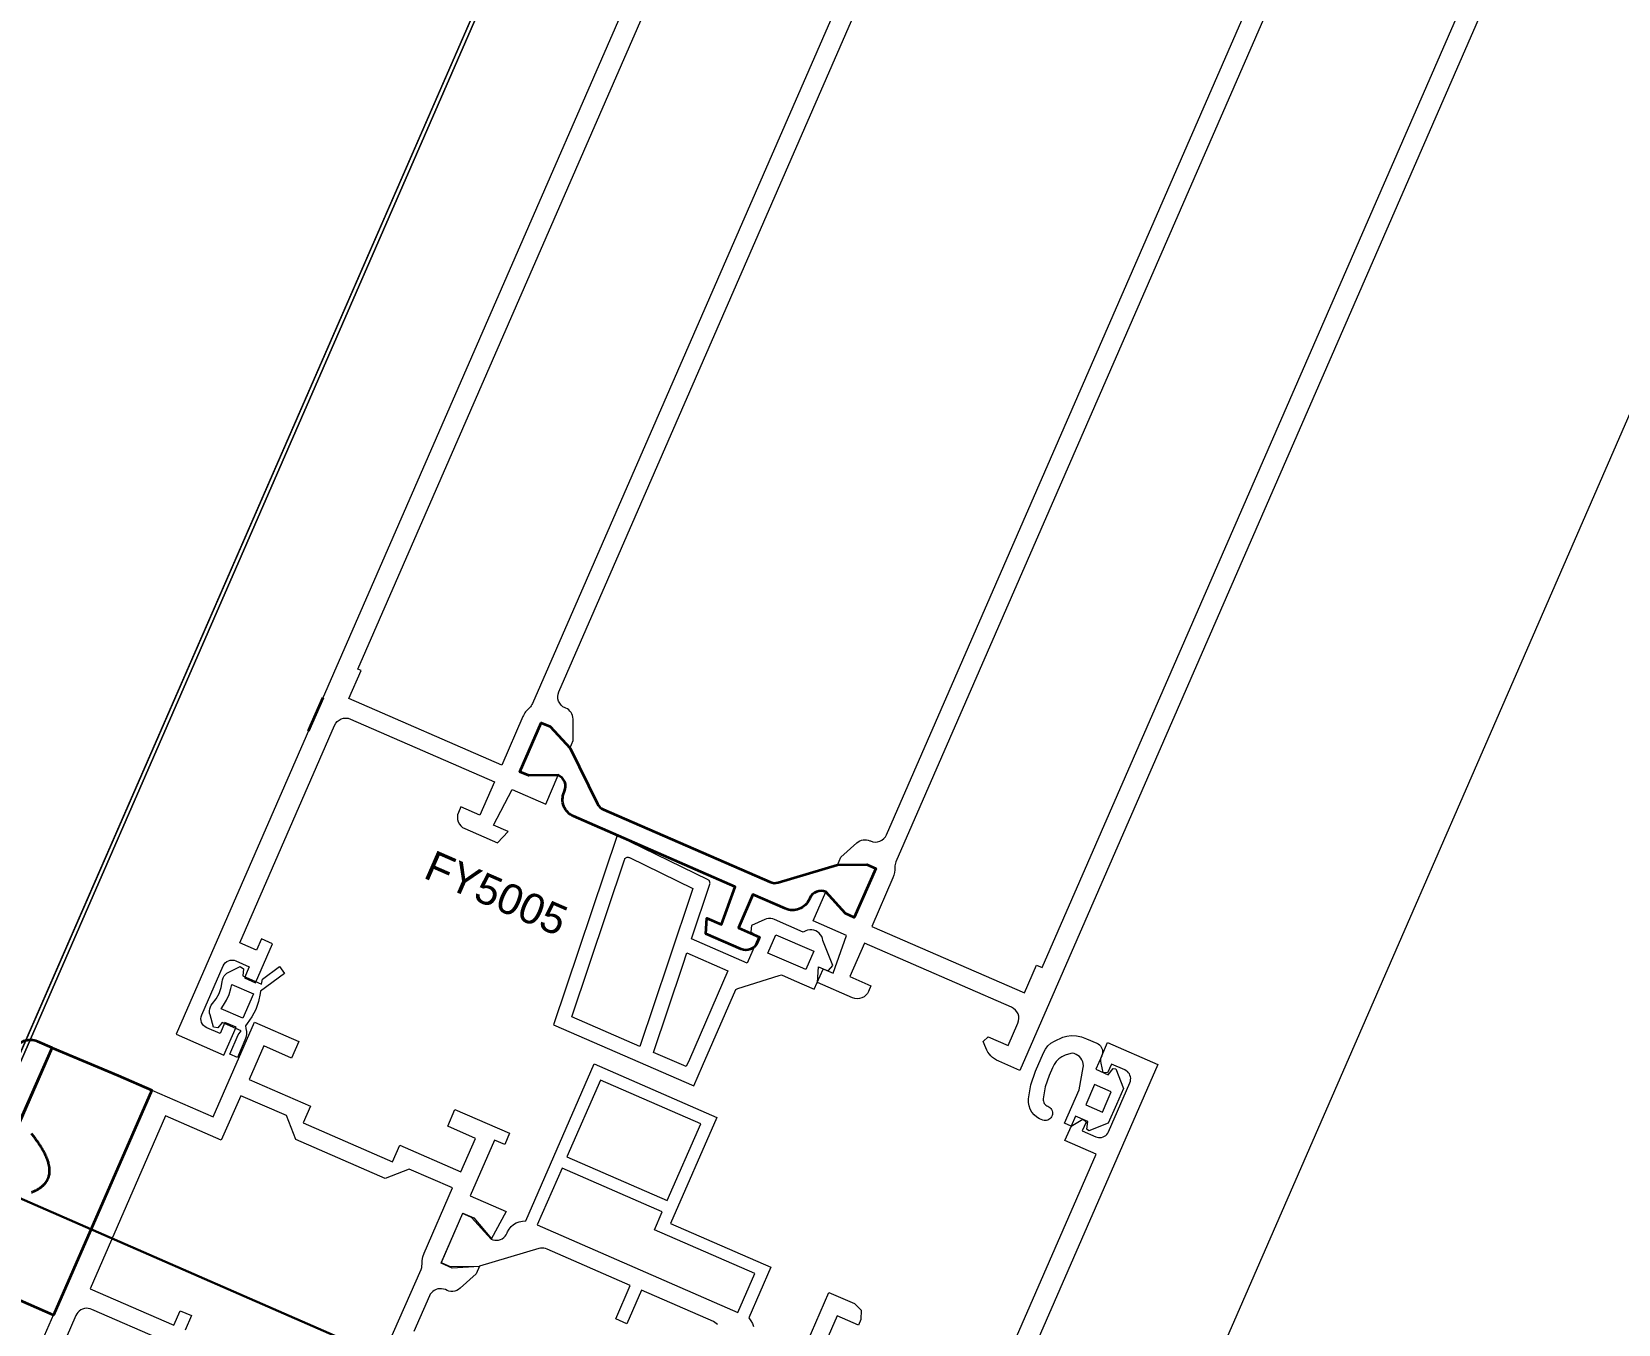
# Model space of a CAD drawing. Header units: millimetres. Extents: x -37281 to 954596, y -59787 to 956680.
# Drawn here: x 3563 to 3693.5, y -19379.3 to -19273 of the extents above; entities that cross this region are included whole.
import ezdxf

# ---------------------------------------------------------------- set-up
doc = ezdxf.new("R2010")
doc.units = ezdxf.units.MM
doc.header["$MEASUREMENT"] = 0
doc.linetypes.add('Dot & Dashed', pattern=[670.277762, 352.777767, -176.388884, 0, -141.111112])
for name, color, linetype, lineweight in [('0_Pen_No__2', 8, 'Continuous', 15), ('0_Pen_No__6', 7, 'Continuous', 35), ('0_Pen_No__7', 7, 'Continuous', 35), ('0_Pen_No__9', 7, 'Continuous', 13), ('New_A-20-M_Roof_Pen_No__93', 8, 'Continuous', 13), ('New_A-25-M_Curtain_Wall_Pen_No__90', 8, 'Continuous', 20), ('New_A-25-M_Wall_Ext_Pen_No__87', 8, 'Continuous', 20), ('New_ArchiCAD Windows_Pen_No__3', 7, 'Continuous', 18)]:
    doc.layers.add(name, color=color, linetype=linetype, lineweight=lineweight)
for name, color, linetype, lineweight, true_color in [('0_Pen_No__40', 7, 'Continuous', 35, 0x2a2a2a), ('New_A-25-M_Curtain_Wall_Pen_No__69', 7, 'Continuous', 20, 0x606060), ('New_ArchiCAD Windows_Pen_No__23', 7, 'Continuous', 30, 0x2a2a2a)]:
    doc.layers.add(name, color=color, linetype=linetype, lineweight=lineweight, true_color=true_color)
for name, color, linetype in [('New_A-20-M_Roof', 7, 'Continuous'), ('New_A-25-M_Curtain_Wall', 7, 'Continuous'), ('New_A-25-M_Wall_Ext', 7, 'Continuous'), ('New_ArchiCAD Windows', 7, 'Continuous')]:
    doc.layers.add(name, color=color, linetype=linetype)
doc.styles.add('GENERATED_STYLE_3', font='')
doc.styles.get('GENERATED_STYLE_3').set_extended_font_data('Arial')

# ---------------------------------------------------------------- blocks, each defined once
blk = doc.blocks.new('Wall_2_3', base_point=(10092.6, -4631.3))
at = {"layer": 'New_A-25-M_Wall_Ext_Pen_No__87', "linetype": 'Continuous', "flags": 128}
for points in [[(10000.93, -4591.33), (2142.47, -22613.27)], [(2234.14, -22653.24), (10092.6, -4631.3)]]:
    blk.add_lwpolyline(points, dxfattribs=at)
blk = doc.blocks.new('Wall_4_3', base_point=(9982.59, -4632.6))
at = {"layer": 'New_A-25-M_Wall_Ext_Pen_No__87', "linetype": 'Continuous', "flags": 128}
blk.add_lwpolyline([(2142.18, -22613.14), (4865.77, -16367.08)], dxfattribs=at)
blk = doc.blocks.new('Triple Window 19[12]_3')
at = {"layer": 'New_ArchiCAD Windows_Pen_No__23', "linetype": 'Continuous'}
blk.add_line((3731.81, -19442.97), (3557.65, -19367.03), dxfattribs=at)
at = {"layer": 'New_ArchiCAD Windows_Pen_No__3', "linetype": 'Continuous'}
blk.add_line((3895.2, -18592.92), (3557.65, -19367.03), dxfattribs=at)
blk = doc.blocks.new('Wall_139_3', base_point=(10165.92, -4712.54))
at = {"layer": 'New_ArchiCAD Windows', "color": 251, "linetype": 'Continuous', "lineweight": 20, "true_color": 0x606060}
blk.add_blockref('Triple Window 19[12]_3', (0, 0), dxfattribs=at)
blk = doc.blocks.new('Morph_1_3')
at = {"layer": 'New_A-20-M_Roof_Pen_No__93', "linetype": 'Continuous', "flags": 128}
blk.add_lwpolyline([(2064.53, -22792.01), (10012.82, -4564.06)], dxfattribs=at)
blk = doc.blocks.new('Beam_4_3', base_point=(10000.93, -4591.33))
at = {"layer": 'New_A-25-M_Curtain_Wall_Pen_No__69', "linetype": 'Dot & Dashed'}
blk.add_line((10000.93, -4591.33), (2142.47, -22613.27), dxfattribs=at)
at = {"layer": 'New_A-25-M_Curtain_Wall_Pen_No__90', "linetype": 'Continuous'}
blk.add_line((10000.93, -4591.33), (2142.47, -22613.27), dxfattribs=at)

msp = doc.modelspace()

# ---------------------------------------------------------------- linework, layer by layer
at = {"layer": '0_Pen_No__2', "linetype": 'Continuous', "flags": 128}
for points in [[(3638.8, -19208.77), (3574.85, -19355.44), (3578.79, -19357.15), (3579.79, -19354.86), (3578.87, -19354.46), (3578.47, -19355.38), (3577.37, -19354.9, -0.414214), (3576.96, -19353.85), (3578.72, -19349.81, -0.414214), (3579.77, -19349.4), (3580.87, -19349.88), (3580.47, -19350.8), (3581.39, -19351.2), (3582.78, -19347.99), (3581.87, -19347.59), (3581.47, -19348.51), (3580.09, -19347.91), (3587.89, -19330.03, -0.414214), (3589.2, -19329.51), (3601.03, -19334.67), (3599.83, -19337.42), (3598.27, -19336.74), (3598.07, -19337.2, 0.414214), (3598.59, -19338.52), (3601.29, -19339.69), (3602.17, -19338.77), (3600.97, -19338.25), (3602.5, -19335.31), (3605.25, -19336.51), (3606.28, -19334.13), (3603.87, -19334.16), (3603.13, -19333.84), (3604.89, -19329.81), (3605.63, -19330.13), (3607.24, -19331.93), (3607.52, -19331.28), (3607.5, -19329.51, 0.294108), (3606.9, -19328.61), (3606.84, -19328.59, -0.414214), (3606.33, -19327.27), (3639.58, -19251.01, -0.414214)], [(3688.2, -19257.59), (3644.24, -19358.42), (3642.5, -19357.66, -0.198912), (3641.44, -19356.56), (3641.23, -19356.03), (3641.63, -19355.65), (3643.28, -19356.37), (3644.08, -19354.53, 0.414214), (3643.56, -19353.22), (3631.46, -19347.94), (3630.26, -19350.69), (3632, -19351.45), (3631.8, -19351.91, -0.414214), (3630.49, -19352.43), (3627.6, -19351.17), (3627.68, -19349.89), (3628.88, -19350.41), (3629.99, -19347.3), (3627.24, -19346.1), (3628.28, -19343.72), (3629.9, -19345.51), (3630.63, -19345.83), (3632.39, -19341.8), (3631.66, -19341.48), (3629.24, -19341.52), (3629.52, -19340.88), (3630.84, -19339.69, -0.294108), (3631.91, -19339.52), (3631.96, -19339.54, 0.414214), (3633.28, -19339.02), (3666.53, -19262.76, 0.414214)], [(3668.95, -19261.45, 0.112281), (3668.69, -19261.81), (3634.05, -19341.25, 0.112281), (3633.97, -19341.68, -0.112281), (3633.8, -19342.58), (3632.06, -19346.57), (3644.62, -19352.04), (3645.62, -19349.75), (3646.08, -19349.95), (3683.25, -19264.7), (3682.79, -19264.5), (3683.79, -19262.21), (3672.11, -19257.12)]]:
    msp.add_lwpolyline(points, format="xyb", dxfattribs=at)
msp.add_lwpolyline([(3639.46, -19242.88), (3640.8, -19243.46), (3639.06, -19247.45, 0.112281), (3638.89, -19248.34, -0.112281), (3638.81, -19248.78), (3604.17, -19328.22, -0.112281), (3603.91, -19328.58, 0.112281), (3603.37, -19329.31), (3601.63, -19333.3), (3589.07, -19327.82), (3590.07, -19325.53), (3589.79, -19325.41), (3626.97, -19240.16), (3627.24, -19240.28), (3628.24, -19237.99)], format="xyb", close=True, dxfattribs=at)
for points in [[(3563.65, -19381.1), (3572.85, -19360.02), (3577.89, -19362.22), (3581.29, -19354.43), (3584.95, -19356.02), (3584.35, -19357.4), (3582.06, -19356.4)], [(3582.06, -19356.4), (3580.86, -19359.15), (3585.9, -19361.35), (3585.3, -19362.72)], [(3642.84, -19382.9), (3650.51, -19365.3), (3647.94, -19364.18), (3648.34, -19363.27), (3648.41, -19363.14), (3648.5, -19363.02), (3648.61, -19362.91), (3648.73, -19362.82), (3649.41, -19362.41), (3649.7, -19362.66), (3649.38, -19363.39), (3650.48, -19363.87), (3650.6, -19363.91), (3650.72, -19363.93), (3650.85, -19363.94), (3650.97, -19363.92), (3651.09, -19363.88), (3651.2, -19363.83), (3651.31, -19363.75), (3651.4, -19363.67), (3651.47, -19363.57), (3651.53, -19363.46), (3653.29, -19359.42), (3653.33, -19359.3), (3653.35, -19359.18), (3653.36, -19359.06), (3653.34, -19358.93), (3653.3, -19358.81), (3653.25, -19358.7), (3653.18, -19358.6), (3653.09, -19358.5), (3652.99, -19358.43), (3652.88, -19358.37), (3651.78, -19357.89), (3651.46, -19358.62), (3651.08, -19358.58), (3650.92, -19357.81), (3650.9, -19357.65), (3650.91, -19357.5), (3650.93, -19357.35), (3650.98, -19357.21), (3651.46, -19356.12), (3655.59, -19357.91), (3624.01, -19430.33)], [(3619.39, -19379.32), (3619.28, -19379.22), (3619.17, -19379.14), (3619.05, -19379.07), (3613.12, -19376.49), (3611.92, -19379.24), (3611.01, -19378.84), (3612.2, -19376.09), (3605.36, -19373.11), (3605.23, -19373.06), (3605.09, -19373.03), (3604.95, -19373.02), (3604.82, -19373.03), (3604.68, -19373.06), (3599.81, -19374.5), (3599.79, -19374.55), (3597.55, -19374.66), (3596.64, -19374.27), (3598.43, -19370.14), (3599.35, -19370.54), (3600.79, -19372.26), (3600.77, -19372.3), (3600.91, -19372.35), (3601.07, -19372.38), (3601.22, -19372.38), (3601.38, -19372.36), (3601.53, -19372.32), (3601.67, -19372.25), (3601.8, -19372.16), (3601.91, -19372.05), (3602.01, -19371.92), (3602.08, -19371.78), (3602.12, -19371.69), (3602.25, -19371.46), (3602.41, -19371.26), (3602.61, -19371.09), (3602.83, -19370.95), (3603.07, -19370.85), (3603.33, -19370.8), (3603.62, -19370.77), (3609.23, -19357.88), (3619.32, -19362.28), (3615.52, -19370.99)], [(3592.33, -19380.88), (3595, -19374.77), (3595.05, -19374.63), (3595.07, -19374.48), (3595.08, -19374.34), (3595.09, -19374.03), (3595.15, -19373.73), (3595.25, -19373.44), (3597.59, -19368.08), (3594.01, -19366.52), (3592.04, -19367.3), (3584.71, -19364.1), (3583.93, -19362.12), (3580.17, -19360.49), (3578.57, -19364.15), (3573.99, -19362.15), (3567.79, -19376.36), (3574.67, -19379.36), (3575.19, -19378.17), (3576.11, -19378.57), (3575.59, -19379.76)], [(3585.3, -19362.72), (3592.64, -19365.92), (3593.24, -19364.55), (3598.28, -19366.74), (3599.48, -19364), (3597.19, -19363), (3597.79, -19361.62), (3602.28, -19363.58), (3601.88, -19364.5), (3601.05, -19364.14), (3599.05, -19368.72), (3601.99, -19370), (3600.77, -19372.3), (3599.15, -19370.51), (3598.41, -19370.19), (3596.66, -19374.22), (3597.39, -19374.54), (3599.81, -19374.5), (3599.53, -19375.14), (3598.21, -19376.33), (3598.08, -19376.43), (3597.93, -19376.51), (3597.78, -19376.56), (3597.62, -19376.58), (3597.46, -19376.58), (3597.29, -19376.56), (3597.14, -19376.5), (3597, -19376.44), (3596.85, -19376.39), (3596.69, -19376.36), (3596.54, -19376.36), (3596.38, -19376.38), (3596.23, -19376.43), (3596.09, -19376.5), (3595.96, -19376.58), (3595.85, -19376.69), (3595.75, -19376.82), (3595.68, -19376.96), (3594.4, -19379.89)], [(3652.18, -19361.22), (3651.51, -19362.75), (3649.92, -19363.38), (3649.74, -19363.23), (3649.83, -19362.61), (3648.82, -19362.17)], [(3614.84, -19370.04), (3606.59, -19366.44), (3604.55, -19371.12), (3621.05, -19378.31), (3622.45, -19375.1), (3614.2, -19371.51)], [(3614.2, -19371.51), (3614.84, -19370.04)], [(3615.52, -19370.99), (3623.77, -19374.59)], [(3623.77, -19374.59), (3621.95, -19378.76), (3622.12, -19379), (3622.26, -19379.22), (3622.35, -19379.46)], [(3626.74, -19380.79), (3628.54, -19376.67), (3630.64, -19377.58), (3631.18, -19378.14), (3631.16, -19378.9), (3630.96, -19379.36), (3629.22, -19378.6), (3628.02, -19381.35)], [(3580.03, -19383.33), (3567.93, -19378.06), (3567.78, -19378.01), (3567.63, -19377.98), (3567.47, -19377.97), (3567.31, -19378), (3567.16, -19378.04), (3567.02, -19378.11), (3566.89, -19378.2), (3566.78, -19378.31), (3566.69, -19378.43), (3566.61, -19378.57), (3565.81, -19380.41)]]:
    msp.add_lwpolyline(points, dxfattribs=at)
msp.add_lwpolyline([(3615.24, -19369.12), (3618, -19362.8), (3609.75, -19359.2), (3606.99, -19365.53)], close=True, dxfattribs=at)
at = {"layer": '0_Pen_No__40', "linetype": 'Continuous'}
msp.add_line((3586.91, -19327.77), (3585.71, -19330.52), dxfattribs=at)
at = {"layer": '0_Pen_No__6', "linetype": 'Continuous', "flags": 128}
msp.add_lwpolyline([(3629.25, -19341.5), (3631.66, -19341.48), (3632.39, -19341.8), (3630.63, -19345.83), (3629.9, -19345.51), (3628.28, -19343.72, 0.414214), (3626.97, -19344.24), (3626.93, -19344.33, -0.414214), (3624.95, -19345.1), (3622.29, -19343.94), (3621.1, -19346.69), (3622.84, -19347.45), (3622.64, -19347.91, -0.414214), (3621.32, -19348.43), (3618.43, -19347.17), (3618.51, -19345.89), (3619.71, -19346.42), (3620.83, -19343.3), (3607.54, -19337.51, -0.414214), (3606.76, -19335.53), (3606.8, -19335.44, 0.414214), (3606.28, -19334.13), (3603.87, -19334.16), (3603.13, -19333.84), (3604.89, -19329.81), (3605.63, -19330.13), (3607.25, -19331.91), (3609.51, -19336.48, 0.176327), (3610, -19336.95), (3623.69, -19342.91, 0.176327), (3624.37, -19342.96)], format="xyb", close=True, dxfattribs=at)
at = {"layer": '0_Pen_No__7', "linetype": 'Continuous', "flags": 128}
for points in [[(3556.65, -19374.89), (3564.65, -19356.56), (3570.1, -19358.82), (3572.85, -19360.02), (3564.77, -19378.54), (3562.02, -19377.34)], [(3562.96, -19368.43), (3563, -19368.41), (3563.04, -19368.39), (3563.08, -19368.38), (3563.12, -19368.36), (3563.16, -19368.34), (3563.2, -19368.33), (3563.24, -19368.31), (3563.28, -19368.29), (3563.32, -19368.27), (3563.36, -19368.25), (3563.39, -19368.23), (3563.43, -19368.21), (3563.47, -19368.19), (3563.51, -19368.17), (3563.54, -19368.15), (3563.58, -19368.13), (3563.61, -19368.11), (3563.65, -19368.08), (3563.68, -19368.06), (3563.71, -19368.04), (3563.75, -19368.01), (3563.78, -19367.99), (3563.81, -19367.96), (3563.84, -19367.94), (3563.87, -19367.91), (3563.91, -19367.88), (3563.94, -19367.86), (3563.96, -19367.83), (3563.99, -19367.8), (3564.02, -19367.77), (3564.05, -19367.74), (3564.06, -19367.72), (3564.08, -19367.71), (3564.09, -19367.69), (3564.1, -19367.68), (3564.11, -19367.66), (3564.13, -19367.65), (3564.14, -19367.63), (3564.15, -19367.61), (3564.16, -19367.6), (3564.17, -19367.58), (3564.19, -19367.56), (3564.2, -19367.55), (3564.21, -19367.53), (3564.22, -19367.51), (3564.23, -19367.49), (3564.24, -19367.47), (3564.25, -19367.46), (3564.26, -19367.44), (3564.27, -19367.42), (3564.28, -19367.4), (3564.29, -19367.38), (3564.3, -19367.36), (3564.31, -19367.34), (3564.32, -19367.32), (3564.33, -19367.3), (3564.33, -19367.28), (3564.34, -19367.26), (3564.35, -19367.24), (3564.36, -19367.22), (3564.36, -19367.2), (3564.37, -19367.18), (3564.38, -19367.16), (3564.38, -19367.14), (3564.39, -19367.12), (3564.39, -19367.1), (3564.4, -19367.08), (3564.4, -19367.06), (3564.41, -19367.04), (3564.41, -19367.02), (3564.42, -19367), (3564.42, -19366.98), (3564.43, -19366.96), (3564.43, -19366.94), (3564.43, -19366.92), (3564.43, -19366.9), (3564.44, -19366.88), (3564.44, -19366.86), (3564.44, -19366.84), (3564.44, -19366.8), (3564.45, -19366.76), (3564.45, -19366.72), (3564.45, -19366.68), (3564.45, -19366.64), (3564.45, -19366.6), (3564.45, -19366.56), (3564.44, -19366.51), (3564.44, -19366.47), (3564.44, -19366.43), (3564.43, -19366.39), (3564.43, -19366.35), (3564.42, -19366.31), (3564.41, -19366.27), (3564.41, -19366.23), (3564.4, -19366.19), (3564.39, -19366.15), (3564.38, -19366.11), (3564.37, -19366.07), (3564.36, -19366.02), (3564.35, -19365.98), (3564.33, -19365.94), (3564.32, -19365.9), (3564.31, -19365.86), (3564.3, -19365.82), (3564.28, -19365.78), (3564.27, -19365.74), (3564.25, -19365.7), (3564.24, -19365.66), (3564.22, -19365.62), (3564.2, -19365.58), (3564.19, -19365.53), (3564.17, -19365.49), (3564.15, -19365.45), (3564.13, -19365.41), (3564.12, -19365.37), (3564.1, -19365.33), (3564.08, -19365.29), (3564.06, -19365.25), (3564.04, -19365.21), (3564.02, -19365.17), (3564, -19365.13), (3563.98, -19365.09), (3563.95, -19365.05), (3563.93, -19365.01), (3563.91, -19364.98), (3563.89, -19364.94), (3563.87, -19364.9), (3563.84, -19364.86), (3563.82, -19364.82), (3563.8, -19364.78), (3563.77, -19364.74), (3563.75, -19364.7), (3563.73, -19364.67), (3563.7, -19364.63), (3563.68, -19364.59), (3563.63, -19364.52), (3563.58, -19364.44), (3563.53, -19364.37), (3563.48, -19364.3), (3563.46, -19364.26), (3563.43, -19364.23), (3563.38, -19364.16), (3563.33, -19364.09), (3563.28, -19364.02), (3563.23, -19363.95), (3563.18, -19363.88), (3563.13, -19363.81), (3563.07, -19363.74), (3563.02, -19363.67), (3562.96, -19363.6)]]:
    msp.add_lwpolyline(points, dxfattribs=at)
msp.add_lwpolyline([(3562.04, -19362.54), (3564.65, -19356.56), (3563.46, -19356.04, 0.414214), (3561.48, -19356.81)], format="xyb", dxfattribs=at)
at = {"layer": '0_Pen_No__9', "linetype": 'Continuous', "flags": 128}
for points in [[(3625.69, -19351.01), (3627.34, -19351.73), (3628.06, -19350.08), (3628.51, -19350.19), (3628.85, -19349.79), (3628.04, -19347.73), (3628.01, -19347.56), (3627.95, -19347.4), (3627.86, -19347.25), (3627.75, -19347.12), (3627.61, -19347.01), (3627.46, -19346.93), (3627.3, -19346.87), (3627.13, -19346.84), (3626.96, -19346.84), (3626.79, -19346.87), (3626.63, -19346.93), (3626.43, -19347.03), (3624.07, -19346), (3623.92, -19345.95), (3623.75, -19345.92), (3623.58, -19345.92), (3623.42, -19345.95), (3623.26, -19346), (3622.17, -19346.5), (3622.12, -19347.02), (3622.76, -19347.45), (3621.82, -19349.6), (3617.24, -19347.6), (3618.75, -19343.09), (3618.76, -19343.05), (3618.77, -19343), (3618.76, -19342.95), (3618.75, -19342.9), (3618.73, -19342.86), (3618.71, -19342.82), (3618.68, -19342.78), (3618.64, -19342.75), (3618.6, -19342.73), (3611.13, -19339.08), (3605.9, -19354.66), (3617.42, -19359.68), (3618.15, -19358.02)], [(3616.52, -19349.74), (3616.85, -19348.74), (3620.24, -19350.22), (3617.07, -19357.5)], [(3617.07, -19357.5), (3616.8, -19358.1), (3614.11, -19356.93), (3616.52, -19349.74)], [(3618.15, -19358.02), (3620.88, -19351.76), (3621.05, -19351.68), (3624.46, -19350.6), (3624.63, -19350.55), (3625.69, -19351.01)], [(3648.82, -19362.17), (3648.46, -19362.99), (3647.91, -19362.75), (3649.11, -19360), (3649.45, -19358.18), (3649.47, -19358.02), (3649.46, -19357.85), (3649.42, -19357.69), (3649.35, -19357.54), (3649.26, -19357.4), (3649.15, -19357.27), (3649.02, -19357.17), (3648.87, -19357.09), (3648.72, -19357.03), (3648.55, -19357), (3648.25, -19357.06), (3647.97, -19357.15), (3647.7, -19357.29), (3647.45, -19357.47), (3647.24, -19357.68), (3647.06, -19357.93), (3646.92, -19358.2), (3646.64, -19358.82), (3646.32, -19359.77), (3646.16, -19360.76), (3646.16, -19360.86), (3646.18, -19360.95), (3646.21, -19361.04), (3646.25, -19361.12), (3646.31, -19361.2), (3646.38, -19361.27), (3646.45, -19361.32), (3646.54, -19361.36), (3646.63, -19361.41), (3646.72, -19361.47), (3646.79, -19361.55), (3646.85, -19361.63), (3646.89, -19361.73), (3646.92, -19361.83), (3646.93, -19361.93), (3646.92, -19362.03), (3646.89, -19362.13), (3646.85, -19362.23), (3646.79, -19362.31), (3646.72, -19362.39), (3646.63, -19362.45), (3646.54, -19362.5), (3646.44, -19362.52), (3646.34, -19362.54), (3646.24, -19362.53), (3646.13, -19362.51), (3645.87, -19362.4), (3645.63, -19362.25), (3645.42, -19362.06), (3645.24, -19361.84), (3645.1, -19361.59), (3645.01, -19361.33), (3644.96, -19361.05), (3644.96, -19360.76), (3645.14, -19359.6), (3645.52, -19358.48), (3646.18, -19356.97), (3646.34, -19356.67), (3646.55, -19356.4), (3646.8, -19356.18), (3647.09, -19355.99), (3647.78, -19355.68), (3648.11, -19355.59), (3648.45, -19355.55), (3648.89, -19355.57), (3649.32, -19355.65), (3649.73, -19355.8), (3650.57, -19356.16), (3650.68, -19356.22), (3650.78, -19356.3), (3650.87, -19356.39), (3650.94, -19356.49), (3650.99, -19356.6), (3651.03, -19356.72), (3651.05, -19356.85), (3651.04, -19356.97), (3651.02, -19357.1), (3650.98, -19357.22), (3650.5, -19358.32), (3651.51, -19358.76), (3651.91, -19358.26), (3652.13, -19358.29), (3652.76, -19359.89), (3652.18, -19361.22)]]:
    msp.add_lwpolyline(points, dxfattribs=at)
for points in [[(3615.36, -19349.42), (3613, -19356.45), (3607.39, -19354), (3611.73, -19341.08), (3611.75, -19341.03), (3611.77, -19340.99), (3611.81, -19340.95), (3611.85, -19340.92), (3611.89, -19340.9), (3611.94, -19340.88), (3611.99, -19340.88), (3612.04, -19340.88), (3612.09, -19340.89), (3612.14, -19340.91), (3617.36, -19343.46)], [(3626.19, -19349.92), (3623.52, -19348.76), (3624.18, -19347.25), (3627.3, -19348.6), (3626.64, -19350.12)], [(3580.7, -19354.54), (3580.55, -19354.73), (3580.6, -19354.97), (3580.64, -19355.21), (3580.64, -19355.46), (3580.6, -19355.7), (3580.52, -19355.93), (3579.9, -19357.35), (3579.26, -19357.07), (3579.95, -19355.48), (3580.21, -19355.16), (3578.65, -19354.48), (3578.29, -19354.92), (3577.94, -19354.85), (3577.65, -19353.85), (3577.61, -19353.69), (3577.61, -19353.52), (3577.63, -19353.35), (3577.68, -19353.19), (3577.75, -19353.04), (3577.85, -19352.91), (3578.15, -19352.51), (3578.39, -19352.07), (3578.55, -19351.6), (3578.64, -19351.11), (3578.67, -19350.95), (3578.73, -19350.79), (3578.81, -19350.64), (3578.92, -19350.51), (3579.04, -19350.4), (3579.19, -19350.32), (3580.12, -19349.85), (3580.41, -19350.06), (3580.33, -19350.63), (3581.89, -19351.31), (3581.95, -19350.9), (3583.35, -19349.87), (3583.76, -19350.43), (3581.8, -19351.88), (3581.77, -19352.09), (3581.63, -19352.75), (3581.41, -19353.39), (3581.09, -19353.99)], [(3578.56, -19353.34), (3578.76, -19353.05), (3579.01, -19352.62), (3579.21, -19352.16), (3579.35, -19351.68), (3579.43, -19351.33), (3581.21, -19352.1), (3580.33, -19354.12)], [(3651.43, -19360.95), (3651.76, -19360.18), (3650.39, -19359.58), (3649.67, -19361.23), (3651.04, -19361.83)]]:
    msp.add_lwpolyline(points, close=True, dxfattribs=at)

# ---------------------------------------------------------------- block references
at = {"layer": 'New_A-20-M_Roof', "linetype": 'Continuous', "lineweight": 0}
msp.add_blockref('Morph_1_3', (0, 0), dxfattribs=at)
at = {"layer": 'New_A-25-M_Curtain_Wall', "color": 8, "lineweight": 20}
msp.add_blockref('Beam_4_3', (10000.93, -4591.33), dxfattribs=at)
at = {"layer": 'New_A-25-M_Wall_Ext', "color": 250, "lineweight": 50, "true_color": 0x2a2a2a}
for name, p in [('Wall_4_3', (9982.59, -4632.6)), ('Wall_139_3', (10165.92, -4712.54)), ('Wall_2_3', (10092.6, -4631.3))]:
    msp.add_blockref(name, p, dxfattribs=at)

# ---------------------------------------------------------------- texts
at = {"layer": '0_Pen_No__7', "linetype": 'Continuous', "insert": (3595.07, -19342.56), "char_height": 2.5, "attachment_point": 7, "rotation": 336.4404, "style": 'GENERATED_STYLE_3'}
msp.add_mtext('\\A1;{\\fArial|b0|i0|c0|p34;FY5005}', dxfattribs=at)

doc.saveas('drawing.dxf')
